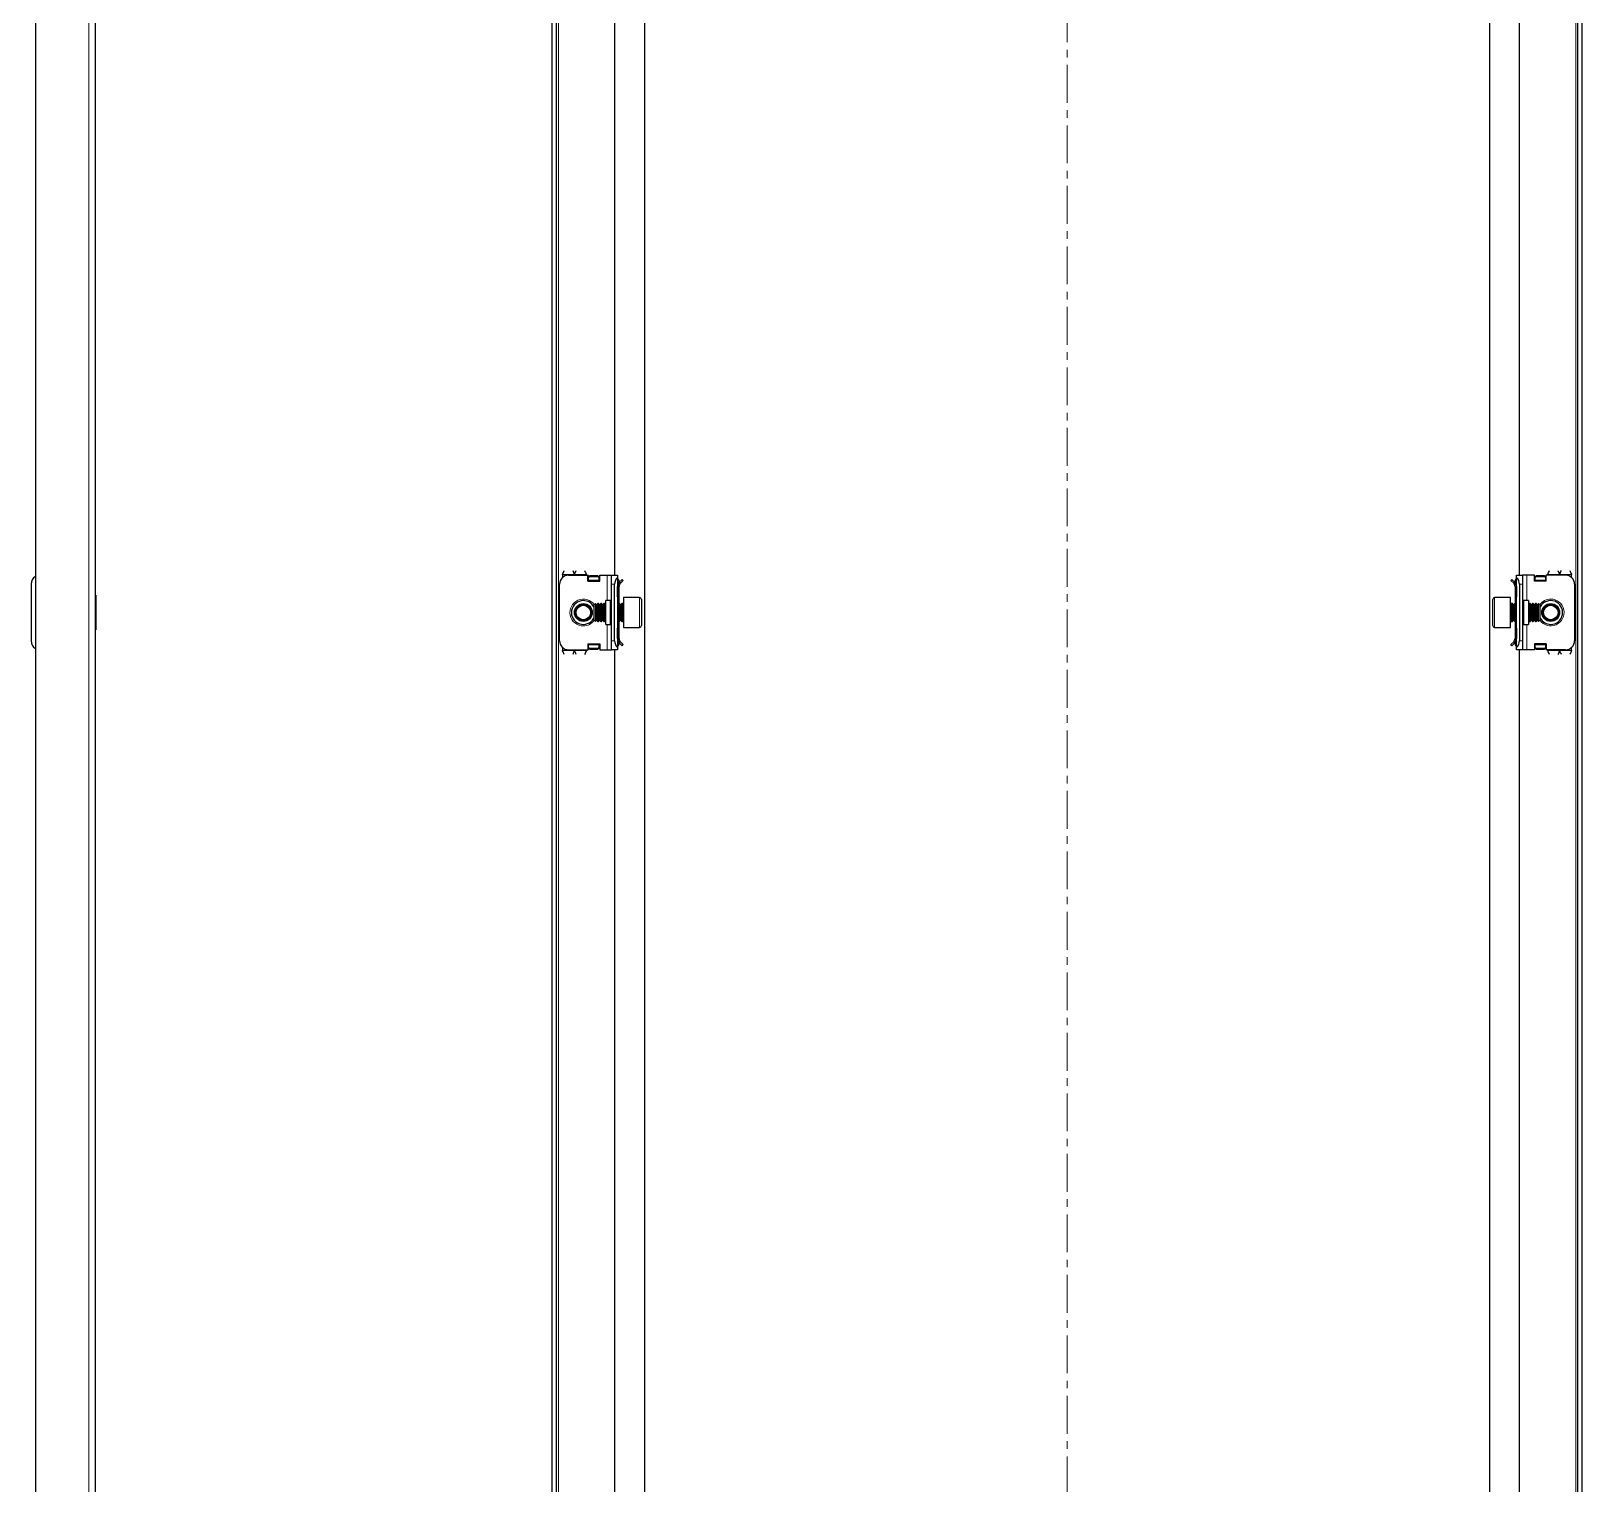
# Model space of a CAD drawing. Header units: millimetres. Extents: x 171 to 1290, y -693 to 1285.
# Drawn here: x 768 to 1289, y 309 to 797 of the extents above; entities that cross this region are included whole.
import ezdxf

# ---------------------------------------------------------------- set-up
doc = ezdxf.new("R2010")
doc.units = ezdxf.units.MM
doc.linetypes.add('CENTERX2', pattern=[20.32, 12.7, -2.54, 2.54, -2.54])
doc.layers.add('FORMAT', color=7, linetype='Continuous')

msp = doc.modelspace()

# ---------------------------------------------------------------- linework, layer by layer
at = {"color": 7, "linetype": 'Continuous', "lineweight": 25}
for p, q in [((769.88, 1170.09), (769.88, -590.91)), ((789.88, 1167.99), (789.88, -588.81)), ((943.44, -590.91), (943.44, 1170.09)), ((944.94, -590.91), (944.94, 1170.09)), ((1287.94, 1170.09), (1287.94, -590.91)), ((1289.44, 1170.09), (1289.44, -590.91)), ((974.44, 1139.09), (974.44, -559.91)), ((1258.44, -559.91), (1258.44, 1139.09)), ((964.44, 1089.59), (964.44, 614.59)), ((1268.44, 614.59), (1268.44, 1089.59)), ((768.38, 611.59), (768.38, 592.59)), ((945.94, 592.59), (945.94, 611.59)), ((946.94, 614.84), (946.94, 613.83)), ((948.94, 614.59), (955.44, 614.59)), ((954.94, 614.84), (954.94, 614.59)), ((955.44, 612.59), (955.44, 614.59)), ((955.64, 614.47), (955.44, 614.47)), ((955.44, 612.59), (959.44, 612.59)), ((955.64, 612.59), (955.64, 614.47)), ((955.69, 614.21), (956.19, 614.57)), ((956.19, 614.21), (955.69, 613.86)), ((955.69, 613.86), (955.69, 614.21)), ((955.69, 612.94), (955.69, 613.86)), ((955.69, 612.59), (955.69, 612.94)), ((956.19, 614.57), (956.19, 614.21)), ((956.19, 614.57), (958.69, 614.57)), ((956.19, 614.21), (958.69, 614.21)), ((958.69, 614.21), (958.69, 614.57)), ((958.69, 614.57), (959.19, 614.21)), ((959.19, 613.86), (958.69, 614.21)), ((959.19, 614.21), (959.19, 613.86)), ((959.19, 613.86), (959.19, 612.94)), ((959.19, 612.94), (959.19, 612.59)), ((959.44, 612.59), (959.44, 614.59)), ((959.44, 614.59), (961.94, 614.59)), ((961.94, 614.59), (963.44, 614.59)), ((963.44, 614.59), (965.44, 614.59)), ((963.44, 611.59), (963.44, 614.59)), ((963.44, 592.59), (963.44, 611.59)), ((964.44, 592.59), (964.44, 611.59)), ((965.44, 614.59), (965.44, 613.83)), ((965.44, 613.83), (965.44, 590.35)), ((965.44, 613.5), (965.65, 613.3)), ((965.94, 610.84), (965.44, 610.84)), ((965.44, 607.34), (965.44, 610.84)), ((965.94, 612.59), (965.94, 612.13)), ((965.94, 607.34), (965.94, 610.84)), ((966.02, 612.25), (967, 613.23)), ((966.38, 611.9), (966.02, 612.25)), ((966.38, 611.9), (967.35, 612.88)), ((967, 613.23), (967.35, 612.88)), ((1265.88, 613.23), (1265.52, 612.88)), ((1266.5, 611.9), (1265.52, 612.88)), ((1266.85, 612.25), (1265.88, 613.23)), ((1266.5, 611.9), (1266.85, 612.25)), ((1266.94, 612.59), (1266.94, 612.2)), ((1266.94, 610.84), (1267.44, 610.84)), ((1266.94, 610.84), (1266.94, 607.34)), ((1267.23, 613.3), (1267.44, 613.5)), ((1267.44, 614.59), (1269.44, 614.59)), ((1267.44, 613.83), (1267.44, 614.59)), ((1267.44, 590.35), (1267.44, 613.83)), ((1267.44, 610.84), (1267.44, 607.34)), ((1268.44, 611.59), (1268.44, 592.59)), ((1269.44, 614.59), (1269.44, 611.59)), ((1270.94, 614.59), (1269.44, 614.59)), ((1269.44, 611.59), (1269.44, 592.59)), ((1273.44, 614.59), (1270.94, 614.59)), ((1273.44, 612.59), (1273.44, 614.59)), ((1277.44, 612.59), (1273.44, 612.59)), ((1273.69, 614.21), (1274.19, 614.57)), ((1274.19, 614.21), (1273.69, 613.86)), ((1273.69, 613.86), (1273.69, 614.21)), ((1273.69, 612.94), (1273.69, 613.86)), ((1273.69, 612.59), (1273.69, 612.94)), ((1274.19, 614.57), (1274.19, 614.21)), ((1274.19, 614.57), (1276.69, 614.57)), ((1274.19, 614.21), (1276.69, 614.21)), ((1276.69, 614.21), (1276.69, 614.57)), ((1276.69, 614.57), (1277.19, 614.21)), ((1277.19, 613.86), (1276.69, 614.21)), ((1277.19, 614.21), (1277.19, 613.86)), ((1277.19, 613.86), (1277.19, 612.94)), ((1277.19, 612.94), (1277.19, 612.59)), ((1277.24, 614.47), (1277.24, 612.59)), ((1277.44, 614.47), (1277.24, 614.47)), ((1277.44, 612.59), (1277.44, 614.59)), ((1283.94, 614.59), (1277.44, 614.59)), ((1277.94, 614.59), (1277.94, 614.84)), ((1285.94, 613.83), (1285.94, 614.84)), ((1286.94, 611.59), (1286.94, 592.59)), ((790.13, 607.88), (789.88, 607.88)), ((790.13, 607.88), (790.13, 607.16)), ((790.13, 607.16), (790.13, 596.31)), ((957.99, 605.09), (957.44, 604.54)), ((957.44, 604.54), (957.44, 600.77)), ((958.05, 605.09), (957.99, 605.09)), ((957.99, 605.09), (957.99, 600.47)), ((958.44, 604.54), (958.05, 605.09)), ((958.05, 605.09), (958.05, 604.62)), ((958.05, 604.62), (958.05, 599.09)), ((958.83, 605.09), (958.44, 604.54)), ((958.44, 604.54), (958.44, 604.15)), ((959.05, 605.09), (958.83, 605.09)), ((958.83, 605.09), (958.83, 604.62)), ((958.83, 604.62), (958.83, 599.09)), ((959.44, 604.54), (959.05, 605.09)), ((959.05, 605.09), (959.05, 604.62)), ((959.05, 604.62), (959.05, 599.09)), ((959.83, 605.09), (959.44, 604.54)), ((959.44, 604.54), (959.44, 604.15)), ((960.05, 605.09), (959.83, 605.09)), ((959.83, 605.09), (959.83, 604.62)), ((959.83, 604.62), (959.83, 599.09)), ((960.44, 604.54), (960.05, 605.09)), ((960.05, 605.09), (960.05, 604.62)), ((960.05, 604.62), (960.05, 599.09)), ((960.83, 605.09), (960.44, 604.54)), ((960.44, 604.54), (960.44, 604.15)), ((961.05, 605.09), (960.83, 605.09)), ((960.83, 605.09), (960.83, 604.62)), ((960.83, 604.62), (960.83, 599.09)), ((961.44, 604.54), (961.05, 605.09)), ((961.05, 605.09), (961.05, 604.62)), ((961.05, 604.62), (961.05, 599.09)), ((962.94, 606.09), (961.44, 606.09)), ((961.44, 598.09), (961.44, 606.09)), ((965.94, 607.34), (965.44, 607.34)), ((965.83, 605.09), (965.44, 604.54)), ((966.05, 605.09), (965.83, 605.09)), ((965.83, 605.09), (965.83, 604.62)), ((965.83, 604.62), (965.83, 599.09)), ((965.94, 605.09), (965.94, 607.34)), ((966.44, 604.54), (966.05, 605.09)), ((966.05, 605.09), (966.05, 604.62)), ((966.05, 604.62), (966.05, 599.09)), ((966.83, 605.09), (966.44, 604.54)), ((966.44, 604.54), (966.44, 604.15)), ((967.19, 605.09), (966.83, 605.09)), ((966.83, 605.09), (966.83, 604.62)), ((966.83, 604.62), (966.83, 599.09)), ((972.84, 607.09), (967.44, 607.09)), ((967.44, 607.09), (967.44, 599.4)), ((973.44, 606.49), (973.44, 599.72)), ((1259.44, 597.69), (1259.44, 606.49)), ((1265.44, 607.09), (1260.04, 607.09)), ((1265.44, 597.09), (1265.44, 607.09)), ((1266.05, 605.09), (1265.69, 605.09)), ((1266.44, 604.54), (1266.05, 605.09)), ((1266.05, 604.62), (1266.05, 605.09)), ((1266.05, 599.09), (1266.05, 604.62)), ((1266.83, 605.09), (1266.44, 604.54)), ((1266.44, 604.15), (1266.44, 604.54)), ((1267.05, 605.09), (1266.83, 605.09)), ((1266.83, 604.62), (1266.83, 605.09)), ((1266.83, 599.09), (1266.83, 604.62)), ((1267.44, 607.34), (1266.94, 607.34)), ((1266.94, 607.34), (1266.94, 605.09)), ((1267.44, 604.54), (1267.05, 605.09)), ((1267.05, 604.62), (1267.05, 605.09)), ((1267.05, 599.09), (1267.05, 604.62)), ((1271.44, 606.09), (1269.94, 606.09)), ((1271.44, 606.09), (1271.44, 598.09)), ((1271.83, 605.09), (1271.44, 604.54)), ((1272.05, 605.09), (1271.83, 605.09)), ((1271.83, 604.62), (1271.83, 605.09)), ((1271.83, 599.09), (1271.83, 604.62)), ((1272.44, 604.54), (1272.05, 605.09)), ((1272.05, 604.62), (1272.05, 605.09)), ((1272.05, 599.09), (1272.05, 604.62)), ((1272.83, 605.09), (1272.44, 604.54)), ((1272.44, 604.15), (1272.44, 604.54)), ((1273.05, 605.09), (1272.83, 605.09)), ((1272.83, 604.62), (1272.83, 605.09)), ((1272.83, 599.09), (1272.83, 604.62)), ((1273.44, 604.54), (1273.05, 605.09)), ((1273.05, 604.62), (1273.05, 605.09)), ((1273.05, 599.09), (1273.05, 604.62)), ((1273.83, 605.09), (1273.44, 604.54)), ((1273.44, 604.15), (1273.44, 604.54)), ((1274.05, 605.09), (1273.83, 605.09)), ((1273.83, 604.62), (1273.83, 605.09)), ((1273.83, 599.09), (1273.83, 604.62)), ((1274.44, 604.54), (1274.05, 605.09)), ((1274.05, 604.62), (1274.05, 605.09)), ((1274.05, 599.09), (1274.05, 604.62)), ((1274.83, 605.09), (1274.44, 604.54)), ((1274.44, 604.15), (1274.44, 604.54)), ((1274.88, 605.09), (1274.83, 605.09)), ((1274.83, 604.62), (1274.83, 605.09)), ((1274.83, 599.09), (1274.83, 604.62)), ((1275.44, 604.54), (1274.88, 605.09)), ((1274.88, 599.09), (1274.88, 605.09)), ((1275.44, 599.64), (1275.44, 604.54)), ((957.44, 600.77), (957.44, 599.64)), ((957.44, 599.64), (957.99, 599.09)), ((957.99, 600.47), (957.99, 599.09)), ((958.05, 599.09), (958.44, 599.64)), ((958.44, 604.15), (958.44, 599.64)), ((958.44, 599.64), (958.83, 599.09)), ((959.05, 599.09), (959.44, 599.64)), ((959.44, 604.15), (959.44, 599.64)), ((959.44, 599.64), (959.83, 599.09)), ((960.05, 599.09), (960.44, 599.64)), ((960.44, 604.15), (960.44, 599.64)), ((960.44, 599.64), (960.83, 599.09)), ((961.05, 599.09), (961.44, 599.64)), ((965.44, 599.64), (965.83, 599.09)), ((966.05, 599.09), (966.44, 599.64)), ((966.44, 604.15), (966.44, 599.64)), ((966.44, 599.64), (966.83, 599.09)), ((967.44, 599.4), (967.44, 597.09)), ((973.44, 599.72), (973.44, 597.69)), ((1266.05, 599.09), (1266.44, 599.64)), ((1266.44, 599.64), (1266.44, 604.15)), ((1266.44, 599.64), (1266.83, 599.09)), ((1267.05, 599.09), (1267.44, 599.64)), ((1271.44, 599.64), (1271.83, 599.09)), ((1272.05, 599.09), (1272.44, 599.64)), ((1272.44, 599.64), (1272.44, 604.15)), ((1272.44, 599.64), (1272.83, 599.09)), ((1273.05, 599.09), (1273.44, 599.64)), ((1273.44, 599.64), (1273.44, 604.15)), ((1273.44, 599.64), (1273.83, 599.09)), ((1274.05, 599.09), (1274.44, 599.64)), ((1274.44, 599.64), (1274.44, 604.15)), ((1274.44, 599.64), (1274.83, 599.09)), ((1274.88, 599.09), (1275.44, 599.64)), ((789.88, 596.31), (790.13, 596.31)), ((957.99, 599.09), (958.05, 599.09)), ((958.83, 599.09), (959.05, 599.09)), ((959.83, 599.09), (960.05, 599.09)), ((960.83, 599.09), (961.05, 599.09)), ((961.44, 598.09), (962.94, 598.09)), ((965.44, 596.84), (965.94, 596.84)), ((965.44, 593.34), (965.44, 596.84)), ((965.83, 599.09), (966.05, 599.09)), ((965.94, 596.84), (965.94, 599.09)), ((965.94, 593.34), (965.94, 596.84)), ((966.83, 599.09), (967.19, 599.09)), ((967.44, 597.09), (972.84, 597.09)), ((1260.04, 597.09), (1265.44, 597.09)), ((1265.69, 599.09), (1266.05, 599.09)), ((1266.83, 599.09), (1267.05, 599.09)), ((1266.94, 599.09), (1266.94, 596.84)), ((1266.94, 596.84), (1267.44, 596.84)), ((1266.94, 596.84), (1266.94, 593.34)), ((1267.44, 596.84), (1267.44, 593.34)), ((1269.94, 598.09), (1271.44, 598.09)), ((1271.83, 599.09), (1272.05, 599.09)), ((1272.83, 599.09), (1273.05, 599.09)), ((1273.83, 599.09), (1274.05, 599.09)), ((1274.83, 599.09), (1274.88, 599.09)), ((946.94, 590.35), (946.94, 589.34)), ((948.94, 589.59), (955.44, 589.59)), ((954.94, 589.59), (954.94, 589.34)), ((955.44, 591.59), (955.44, 589.59)), ((955.44, 591.59), (959.44, 591.59)), ((955.44, 589.71), (955.64, 589.71)), ((955.64, 589.71), (955.64, 591.59)), ((955.69, 591.24), (955.69, 591.59)), ((955.69, 590.32), (955.69, 591.24)), ((955.69, 589.97), (955.69, 590.32)), ((955.69, 590.32), (956.19, 589.97)), ((956.19, 589.62), (955.69, 589.97)), ((956.19, 589.97), (956.19, 589.62)), ((958.69, 589.97), (956.19, 589.97)), ((958.69, 589.62), (956.19, 589.62)), ((958.69, 589.97), (959.19, 590.32)), ((958.69, 589.62), (958.69, 589.97)), ((959.19, 589.97), (958.69, 589.62)), ((959.19, 591.59), (959.19, 591.24)), ((959.19, 591.24), (959.19, 590.32)), ((959.19, 590.32), (959.19, 589.97)), ((959.44, 591.59), (959.44, 589.59)), ((959.44, 589.59), (961.94, 589.59)), ((961.94, 589.59), (963.44, 589.59)), ((963.44, 589.59), (963.44, 592.59)), ((965.44, 589.59), (963.44, 589.59)), ((964.44, 589.59), (964.44, -10.41)), ((965.94, 593.34), (965.44, 593.34)), ((965.65, 590.88), (965.44, 590.68)), ((965.44, 590.35), (965.44, 589.59)), ((965.94, 591.59), (965.94, 591.98)), ((966.38, 592.28), (966.02, 591.93)), ((966.02, 591.93), (967, 590.95)), ((966.38, 592.28), (967.35, 591.3)), ((967, 590.95), (967.35, 591.3)), ((1266.5, 592.28), (1265.52, 591.3)), ((1265.88, 590.95), (1265.52, 591.3)), ((1266.85, 591.93), (1265.88, 590.95)), ((1266.5, 592.28), (1266.85, 591.93)), ((1266.94, 593.34), (1267.44, 593.34)), ((1266.94, 591.59), (1266.94, 592.05)), ((1267.44, 590.68), (1267.23, 590.88)), ((1267.44, 589.59), (1267.44, 590.35)), ((1269.44, 589.59), (1267.44, 589.59)), ((1268.44, -10.41), (1268.44, 589.59)), ((1269.44, 592.59), (1269.44, 589.59)), ((1270.94, 589.59), (1269.44, 589.59)), ((1273.44, 589.59), (1270.94, 589.59)), ((1277.44, 591.59), (1273.44, 591.59)), ((1273.44, 591.59), (1273.44, 589.59)), ((1273.69, 591.24), (1273.69, 591.59)), ((1273.69, 590.32), (1273.69, 591.24)), ((1273.69, 590.32), (1274.19, 589.97)), ((1273.69, 589.97), (1273.69, 590.32)), ((1274.19, 589.62), (1273.69, 589.97)), ((1276.69, 589.97), (1274.19, 589.97)), ((1274.19, 589.97), (1274.19, 589.62)), ((1276.69, 589.62), (1274.19, 589.62)), ((1276.69, 589.97), (1277.19, 590.32)), ((1276.69, 589.62), (1276.69, 589.97)), ((1277.19, 589.97), (1276.69, 589.62)), ((1277.19, 591.59), (1277.19, 591.24)), ((1277.19, 591.24), (1277.19, 590.32)), ((1277.19, 590.32), (1277.19, 589.97)), ((1277.24, 591.59), (1277.24, 589.71)), ((1277.24, 589.71), (1277.44, 589.71)), ((1277.44, 591.59), (1277.44, 589.59)), ((1283.94, 589.59), (1277.44, 589.59)), ((1277.94, 589.34), (1277.94, 589.59)), ((1285.94, 589.34), (1285.94, 590.35))]:
    msp.add_line(p, q, dxfattribs=at)
at = {"color": 8, "linetype": 'Continuous', "lineweight": 18}
for p, q in [((787.78, 1170.09), (787.78, -590.91)), ((945.54, -588.81), (945.54, 1167.99)), ((1287.34, 1167.99), (1287.34, -588.81)), ((946.94, 614.84), (950.94, 614.84)), ((950.94, 614.84), (954.94, 614.84)), ((959.19, 612.94), (955.69, 612.94)), ((961.94, 606.09), (961.94, 614.59)), ((964.44, 611.59), (963.44, 611.59)), ((965.44, 613.09), (965.65, 613.3)), ((965.44, 612.59), (965.94, 612.59)), ((1267.44, 612.59), (1266.94, 612.59)), ((1267.44, 613.09), (1267.23, 613.3)), ((1269.44, 611.59), (1268.44, 611.59)), ((1270.94, 614.59), (1270.94, 606.09)), ((1277.19, 612.94), (1273.69, 612.94)), ((1277.94, 614.84), (1281.94, 614.84)), ((1285.94, 614.84), (1281.94, 614.84)), ((962.94, 598.09), (962.94, 606.09)), ((967.19, 599.09), (967.19, 605.09)), ((972.84, 599.4), (972.84, 607.09)), ((1260.04, 607.09), (1260.04, 597.09)), ((1265.69, 605.09), (1265.69, 600.47)), ((1269.94, 606.09), (1269.94, 598.09)), ((972.84, 597.09), (972.84, 599.4)), ((1265.69, 600.47), (1265.69, 599.09)), ((961.94, 589.59), (961.94, 598.09)), ((1270.94, 598.09), (1270.94, 589.59)), ((946.94, 589.34), (950.94, 589.34)), ((954.94, 589.34), (950.94, 589.34)), ((955.69, 591.24), (959.19, 591.24)), ((963.44, 592.59), (964.44, 592.59)), ((965.44, 591.59), (965.94, 591.59)), ((965.44, 591.09), (965.65, 590.88)), ((1267.44, 591.59), (1266.94, 591.59)), ((1267.44, 591.09), (1267.23, 590.88)), ((1268.44, 592.59), (1269.44, 592.59)), ((1273.69, 591.24), (1277.19, 591.24)), ((1281.94, 589.34), (1277.94, 589.34)), ((1285.94, 589.34), (1281.94, 589.34))]:
    msp.add_line(p, q, dxfattribs=at)
at = {"color": 7, "linetype": 'Continuous', "lineweight": 25}
for centre, radius in [((953.94, 602.09), 3), ((953.94, 602.09), 2.76), ((953.94, 602.09), 2.45), ((1278.94, 602.09), 3), ((1278.94, 602.09), 2.76), ((1278.94, 602.09), 2.45)]:
    msp.add_circle(centre, radius, dxfattribs=at)
for centre, radius, start, end in [((771.38, 611.59), 3, 120, 180), ((948.94, 611.59), 3, 90, 180), ((967.44, 611.59), 3, 131.8103, 180), ((964.94, 612.59), 1, 360, 45), ((1267.94, 612.59), 1, 135, 180), ((1265.44, 611.59), 3, 360, 48.1897), ((1283.94, 611.59), 3, 360, 90), ((953.94, 602.09), 4, 90, 331.045), ((953.94, 602.09), 4, 28.955, 90), ((962.94, 606.59), 0.5, 270, 0), ((967.19, 605.34), 0.25, 270, 0), ((972.84, 606.49), 0.6, 0, 90), ((1260.04, 606.49), 0.6, 90, 180), ((1265.69, 605.34), 0.25, 180, 270), ((1269.94, 606.59), 0.5, 180, 270), ((1278.94, 602.09), 4, 270, 151.045), ((1278.94, 602.09), 4, 208.955, 270), ((962.94, 597.59), 0.5, 0, 90), ((967.19, 598.84), 0.25, 360, 90), ((972.84, 597.69), 0.6, 270, 360), ((1260.04, 597.69), 0.6, 180, 270), ((1265.69, 598.84), 0.25, 90, 180), ((1269.94, 597.59), 0.5, 90, 180), ((771.38, 592.59), 3, 180, 240), ((948.94, 592.59), 3, 180, 270), ((967.44, 592.59), 3, 180, 228.1897), ((964.94, 591.59), 1, 315, 360), ((1267.94, 591.59), 1, 180, 225), ((1265.44, 592.59), 3, 311.8103, 360), ((1283.94, 592.59), 3, 270, 360)]:
    msp.add_arc(centre, radius, start, end, dxfattribs=at)
at = {"color": 8, "linetype": 'Continuous', "lineweight": 18}
for centre, start, end in [((953.94, 602.09), 35.4622, 270), ((1278.94, 602.09), 215.4622, 90), ((1278.94, 602.09), 90, 144.5378), ((953.94, 602.09), 270, 324.5378)]:
    msp.add_arc(centre, 4.5, start, end, dxfattribs=at)
at = {"color": 7, "linetype": 'Continuous', "lineweight": 25}
for points, knots in [([(946.94, 614.84), (947.03, 615.08), (947.22, 615.57), (947.42, 615.97), (947.51, 616.16)], [0, 0, 0, 0, 0.502065, 1, 1, 1, 1]), ([(950.37, 616.15), (950.45, 616), (950.62, 615.65), (950.81, 615.16), (950.92, 614.88), (950.94, 614.84)], [0, 0, 0, 0, 0.415483, 0.917152, 1, 1, 1, 1]), ([(950.94, 614.84), (951.03, 615.08), (951.22, 615.57), (951.42, 615.97), (951.51, 616.16)], [0, 0, 0, 0, 0.502065, 1, 1, 1, 1]), ([(954.37, 616.15), (954.45, 616), (954.62, 615.65), (954.81, 615.16), (954.92, 614.88), (954.94, 614.84)], [0, 0, 0, 0, 0.4154826, 0.9171518, 1, 1, 1, 1]), ([(1277.94, 614.84), (1278.03, 615.08), (1278.22, 615.57), (1278.42, 615.97), (1278.51, 616.16)], [0, 0, 0, 0, 0.502065, 1, 1, 1, 1]), ([(1281.37, 616.15), (1281.45, 616), (1281.62, 615.65), (1281.81, 615.16), (1281.92, 614.88), (1281.94, 614.84)], [0, 0, 0, 0, 0.415483, 0.917152, 1, 1, 1, 1]), ([(1281.94, 614.84), (1282.03, 615.08), (1282.22, 615.57), (1282.42, 615.97), (1282.51, 616.16)], [0, 0, 0, 0, 0.502065, 1, 1, 1, 1]), ([(1285.37, 616.15), (1285.45, 616), (1285.62, 615.65), (1285.81, 615.16), (1285.92, 614.88), (1285.94, 614.84)], [0, 0, 0, 0, 0.415483, 0.917152, 1, 1, 1, 1]), ([(966.02, 612.25), (965.87, 612.07), (965.57, 611.69), (965.44, 611.16), (965.44, 610.88), (965.44, 610.84)], [0, 0, 0, 0, 0.461863, 0.923726, 1, 1, 1, 1]), ([(966.38, 611.9), (966.26, 611.75), (966.08, 611.52), (965.96, 611.14), (965.94, 610.94), (965.94, 610.84)], [0, 0, 0, 0, 0.485042, 0.738404, 1, 1, 1, 1]), ([(1266.94, 610.84), (1266.92, 611.03), (1266.89, 611.32), (1266.7, 611.67), (1266.57, 611.82), (1266.5, 611.9)], [0, 0, 0, 0, 0.485042, 0.738404, 1, 1, 1, 1]), ([(1267.44, 610.84), (1267.41, 611.08), (1267.36, 611.57), (1267.07, 612.02), (1266.88, 612.23), (1266.85, 612.25)], [0, 0, 0, 0, 0.461863, 0.923726, 1, 1, 1, 1]), ([(947.51, 588.03), (947.43, 588.19), (947.26, 588.53), (947.07, 589.02), (946.95, 589.3), (946.94, 589.34)], [0, 0, 0, 0, 0.415483, 0.917152, 1, 1, 1, 1]), ([(950.94, 589.34), (950.84, 589.1), (950.65, 588.61), (950.46, 588.21), (950.37, 588.02)], [0, 0, 0, 0, 0.502065, 1, 1, 1, 1]), ([(951.51, 588.03), (951.43, 588.19), (951.26, 588.53), (951.07, 589.02), (950.95, 589.3), (950.94, 589.34)], [0, 0, 0, 0, 0.415483, 0.917152, 1, 1, 1, 1]), ([(954.94, 589.34), (954.84, 589.1), (954.65, 588.61), (954.46, 588.21), (954.37, 588.02)], [0, 0, 0, 0, 0.502065, 1, 1, 1, 1]), ([(965.44, 593.34), (965.46, 593.1), (965.52, 592.62), (965.8, 592.16), (966, 591.95), (966.02, 591.93)], [0, 0, 0, 0, 0.461863, 0.923726, 1, 1, 1, 1]), ([(965.94, 593.34), (965.96, 593.15), (965.99, 592.86), (966.18, 592.51), (966.31, 592.36), (966.38, 592.28)], [0, 0, 0, 0, 0.485042, 0.738404, 1, 1, 1, 1]), ([(1266.5, 592.28), (1266.62, 592.43), (1266.8, 592.66), (1266.92, 593.04), (1266.93, 593.24), (1266.94, 593.34)], [0, 0, 0, 0, 0.485042, 0.738404, 1, 1, 1, 1]), ([(1266.85, 591.93), (1267.01, 592.11), (1267.31, 592.49), (1267.43, 593.02), (1267.44, 593.3), (1267.44, 593.34)], [0, 0, 0, 0, 0.461863, 0.923726, 1, 1, 1, 1]), ([(1278.51, 588.03), (1278.43, 588.19), (1278.26, 588.53), (1278.07, 589.02), (1277.95, 589.3), (1277.94, 589.34)], [0, 0, 0, 0, 0.4154826, 0.9171518, 1, 1, 1, 1]), ([(1281.94, 589.34), (1281.84, 589.1), (1281.65, 588.61), (1281.46, 588.21), (1281.37, 588.02)], [0, 0, 0, 0, 0.5020654, 1, 1, 1, 1]), ([(1282.51, 588.03), (1282.43, 588.19), (1282.26, 588.53), (1282.07, 589.02), (1281.95, 589.3), (1281.94, 589.34)], [0, 0, 0, 0, 0.4154826, 0.9171518, 1, 1, 1, 1]), ([(1285.94, 589.34), (1285.84, 589.1), (1285.65, 588.61), (1285.46, 588.21), (1285.37, 588.02)], [0, 0, 0, 0, 0.502065, 1, 1, 1, 1])]:
    msp.add_open_spline(points, degree=3, knots=knots, dxfattribs=at)
at = {"layer": 'FORMAT', "linetype": 'CENTERX2', "lineweight": 18}
msp.add_line((1116.44, 1172.09), (1116.44, -592.91), dxfattribs=at)

doc.saveas('drawing.dxf')
